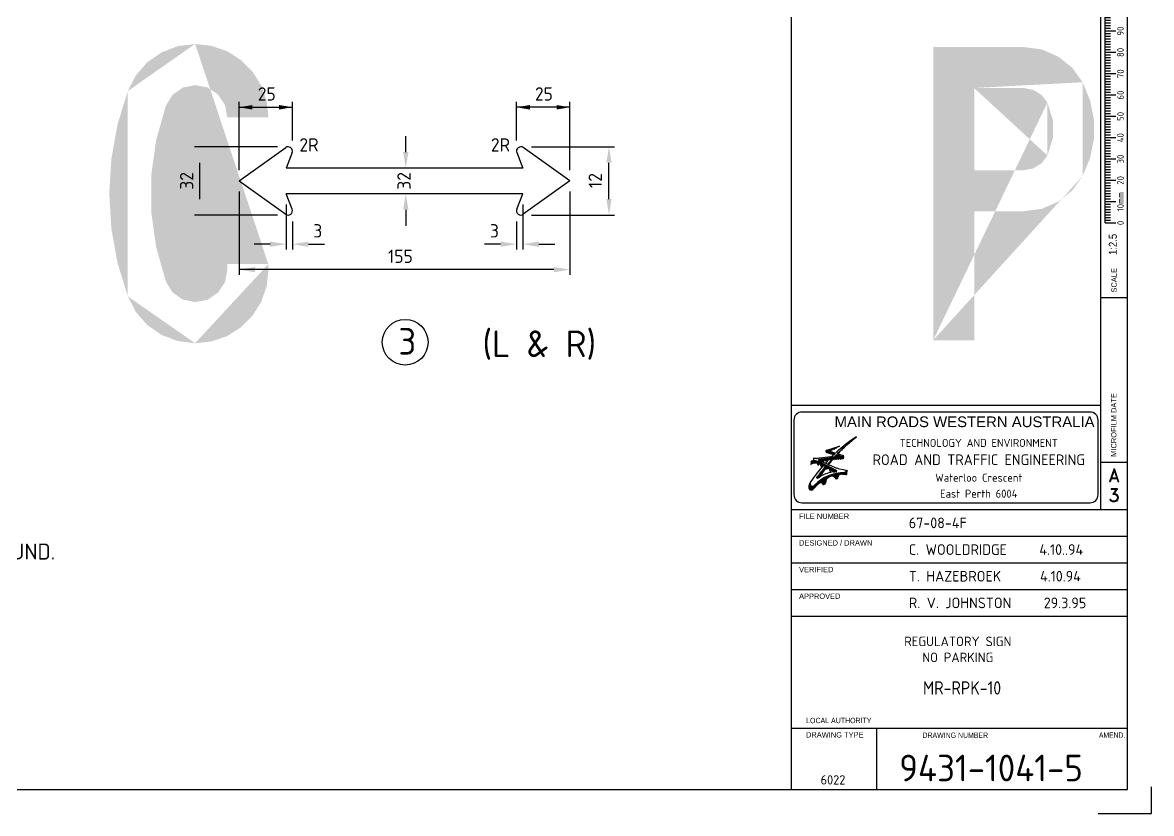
# Model space of a CAD drawing. Extents: x 0 to 1038, y -1303 to 297.
# Drawn here: x 208.4 to 420, y 0 to 148.3 of the extents above; entities that cross this region are included whole.
import ezdxf
from ezdxf.enums import TextEntityAlignment as Align

# ---------------------------------------------------------------- set-up
doc = ezdxf.new("R2010")
doc.units = 0
doc.linetypes.add('CENTERX2', pattern=[101.6, 63.5, -12.7, 12.7, -12.7])
doc.layers.get('0').update_dxf_attribs({"linetype": 'CONTINUOUS'})
for name, color, linetype in [('GREEN', 84, 'CONTINUOUS'), ('L18', 4, 'CONTINUOUS'), ('L25', 1, 'CONTINUOUS'), ('L35', 3, 'CONTINUOUS'), ('T25', 1, 'CONTINUOUS'), ('T35', 3, 'CONTINUOUS'), ('T50', 7, 'CONTINUOUS'), ('TBLK18', 4, 'CONTINUOUS'), ('TBLK25', 1, 'CONTINUOUS'), ('TBLK35', 3, 'CONTINUOUS'), ('TBLK50', 7, 'CONTINUOUS')]:
    doc.layers.add(name, color=color, linetype=linetype)
doc.styles.add('HELV', font='helv')
doc.styles.add('HELVL', font='helvl', dxfattribs={"width": 0.8})
doc.styles.add('ISO', font='iso3098b.shx')
doc.styles.add('ROMAND', font='romand')

# ---------------------------------------------------------------- blocks, each defined once
blk = doc.blocks.new('A3BBLK')
at = {"layer": 'TBLK25'}
for p, q in [((420, 0), (420, 5)), ((410, 0), (420, 0))]:
    blk.add_line(p, q, dxfattribs=at)
at = {"layer": 'TBLK50'}
for p, q in [((352.5, 4.5), (352.5, 292.5)), ((415.5, 4.5), (415.5, 292.5)), ((13, 4.5), (415.5, 4.5))]:
    blk.add_line(p, q, dxfattribs=at)
blk = doc.blocks.new('*X3')
at = {"color": 0}
for p, q in [((1642.18, 731.83), (1642.21, 731.83)), ((1642.41, 732.03), (1642.44, 732.03)), ((1642.64, 732.23), (1642.67, 732.23)), ((1642.87, 732.43), (1642.9, 732.43)), ((1643.1, 732.63), (1643.14, 732.63)), ((1643.34, 732.83), (1643.37, 732.83)), ((1643.57, 733.03), (1643.61, 733.03)), ((1643.81, 733.23), (1643.84, 733.23)), ((1644.05, 733.43), (1644.08, 733.43)), ((1644.29, 733.63), (1644.32, 733.63)), ((1644.53, 733.83), (1644.56, 733.83)), ((1644.77, 734.03), (1644.81, 734.03)), ((1645.02, 734.23), (1645.05, 734.23)), ((1645.27, 734.43), (1645.3, 734.43)), ((1645.52, 734.63), (1645.54, 734.63)), ((1645.77, 734.83), (1645.79, 734.83)), ((1646.02, 735.03), (1646.04, 735.03)), ((1646.28, 735.23), (1646.29, 735.23)), ((1646.54, 735.43), (1646.54, 735.43)), ((1630.29, 727.83), (1630.74, 727.83)), ((1630.33, 728.03), (1630.64, 728.03)), ((1630.38, 727.63), (1631.3, 727.63)), ((1630.69, 728.23), (1630.74, 728.23)), ((1630.85, 727.43), (1631.91, 727.43)), ((1631.45, 727.23), (1632.51, 727.23)), ((1631.71, 728.03), (1631.88, 728.03)), ((1631.93, 728.23), (1632.29, 728.23)), ((1632.04, 727.03), (1633.11, 727.03)), ((1632.44, 728.43), (1632.77, 728.43)), ((1632.64, 726.83), (1633.71, 726.83)), ((1632.96, 728.63), (1633.25, 728.63)), ((1633.24, 726.63), (1634.32, 726.63)), ((1633.47, 728.83), (1633.73, 728.83)), ((1633.83, 726.43), (1634.92, 726.43)), ((1633.98, 729.03), (1634.21, 729.03)), ((1634.43, 726.23), (1634.84, 726.23)), ((1634.49, 729.23), (1634.69, 729.23)), ((1635.01, 729.43), (1635.17, 729.43)), ((1635.52, 729.63), (1635.66, 729.63)), ((1635.66, 725.63), (1635.86, 725.63)), ((1635.85, 725.83), (1636.73, 725.83)), ((1636.03, 729.83), (1636.14, 729.83)), ((1636.05, 726.03), (1636.12, 726.03)), ((1636.27, 725.63), (1637.33, 725.63)), ((1636.55, 730.03), (1636.62, 730.03)), ((1636.65, 726.63), (1636.8, 726.63)), ((1636.85, 726.83), (1636.99, 726.83)), ((1637.05, 727.03), (1637.18, 727.03)), ((1637.06, 730.23), (1637.1, 730.23)), ((1637.25, 727.23), (1637.37, 727.23)), ((1637.46, 727.43), (1637.57, 727.43)), ((1637.57, 730.43), (1637.58, 730.43)), ((1637.66, 727.63), (1637.76, 727.63)), ((1637.87, 727.83), (1637.96, 727.83)), ((1638.07, 728.03), (1638.16, 728.03)), ((1638.28, 728.23), (1638.36, 728.23)), ((1638.49, 728.43), (1638.56, 728.43)), ((1638.7, 728.63), (1638.76, 728.63)), ((1638.91, 728.83), (1638.96, 728.83)), ((1639.12, 729.03), (1639.17, 729.03)), ((1639.34, 729.23), (1639.37, 729.23)), ((1639.55, 729.43), (1639.58, 729.43)), ((1639.77, 729.63), (1639.79, 729.63)), ((1639.98, 729.83), (1640, 729.83)), ((1640.2, 730.03), (1640.21, 730.03)), ((1640.42, 730.23), (1640.42, 730.23)), ((1640.64, 730.43), (1640.64, 730.43)), ((1640.85, 730.63), (1640.86, 730.63)), ((1641.07, 730.83), (1641.08, 730.83)), ((1641.29, 731.03), (1641.31, 731.03)), ((1641.51, 731.23), (1641.53, 731.23)), ((1641.73, 731.43), (1641.76, 731.43)), ((1641.96, 731.63), (1641.98, 731.63)), ((1622.34, 721.03), (1622.35, 721.03)), ((1622.49, 722.43), (1625.58, 722.43)), ((1622.51, 721.23), (1622.66, 721.23)), ((1622.6, 722.23), (1626.24, 722.23)), ((1622.61, 721.43), (1623.05, 721.43)), ((1622.66, 722.03), (1626.72, 722.03)), ((1622.66, 721.63), (1623.58, 721.63)), ((1622.68, 721.83), (1627.12, 721.83)), ((1625.9, 721.63), (1627.53, 721.63)), ((1625.9, 721.43), (1626.48, 721.43)), ((1625.9, 721.23), (1626.48, 721.23)), ((1625.9, 721.03), (1626.48, 721.03)), ((1625.95, 720.83), (1626.48, 720.83)), ((1626.31, 723.23), (1630.62, 723.23)), ((1626.37, 723.03), (1629.74, 723.03)), ((1626.45, 720.63), (1626.48, 720.63)), ((1626.7, 721.43), (1627.93, 721.43)), ((1626.83, 722.83), (1628.94, 722.83)), ((1627.11, 721.23), (1628.34, 721.23)), ((1627.28, 722.63), (1628.21, 722.63)), ((1627.52, 721.03), (1628.75, 721.03)), ((1627.53, 720.83), (1629.16, 720.83)), ((1627.53, 720.63), (1628.11, 720.63)), ((1627.53, 720.43), (1628.11, 720.43)), ((1627.53, 720.23), (1628.11, 720.23)), ((1627.64, 723.43), (1631.61, 723.43)), ((1627.68, 720.03), (1628.11, 720.03)), ((1627.74, 722.43), (1627.89, 722.43)), ((1628.09, 719.83), (1628.11, 719.83)), ((1628.34, 720.63), (1629.57, 720.63)), ((1628.75, 720.43), (1629.98, 720.43)), ((1628.99, 722.83), (1629.16, 722.83)), ((1628.99, 722.63), (1629.16, 722.63)), ((1629.16, 720.23), (1630.39, 720.23)), ((1629.23, 723.63), (1632.78, 723.63)), ((1629.57, 720.03), (1630.8, 720.03)), ((1629.98, 719.83), (1631.21, 719.83)), ((1630.1, 723.03), (1630.26, 723.03)), ((1630.1, 722.83), (1630.26, 722.83)), ((1630.2, 719.63), (1630.25, 719.63)), ((1630.34, 719.63), (1631.62, 719.63)), ((1630.83, 723.83), (1634.26, 723.83)), ((1631.21, 723.23), (1631.38, 723.23)), ((1631.21, 723.03), (1631.3, 723.03)), ((1631.39, 720.83), (1631.77, 720.83)), ((1631.4, 721.03), (1631.93, 721.03)), ((1631.58, 721.23), (1632.09, 721.23)), ((1631.76, 721.43), (1632.25, 721.43)), ((1631.93, 721.63), (1632.41, 721.63)), ((1632.11, 721.83), (1632.57, 721.83)), ((1632.29, 722.03), (1632.74, 722.03)), ((1632.42, 724.03), (1636.52, 724.03)), ((1632.47, 722.23), (1632.9, 722.23)), ((1632.65, 722.43), (1633.07, 722.43)), ((1632.83, 722.63), (1633.23, 722.63)), ((1633.01, 722.83), (1633.4, 722.83)), ((1633.2, 723.03), (1633.57, 723.03)), ((1633.38, 723.23), (1633.74, 723.23)), ((1633.57, 723.43), (1633.91, 723.43)), ((1633.75, 723.63), (1634.08, 723.63)), ((1634.02, 724.23), (1639.65, 724.23)), ((1634.58, 723.83), (1634.75, 723.83)), ((1634.58, 723.63), (1634.75, 723.63)), ((1635.08, 725.03), (1635.16, 725.03)), ((1635.27, 725.23), (1635.5, 725.23)), ((1635.46, 725.43), (1635.68, 725.43)), ((1635.61, 724.43), (1639.84, 724.43)), ((1635.71, 723.83), (1635.88, 723.83)), ((1636.85, 724.03), (1637.01, 724.03)), ((1636.85, 723.83), (1637.01, 723.83)), ((1636.88, 725.43), (1637.79, 725.43)), ((1637.2, 724.63), (1639.93, 724.63)), ((1637.98, 724.03), (1638.15, 724.03)), ((1637.98, 723.83), (1638.15, 723.83)), ((1638.8, 724.83), (1639.96, 724.83)), ((1639.61, 725.43), (1639.67, 725.43)), ((1639.61, 725.03), (1639.94, 725.03)), ((1639.68, 725.23), (1639.85, 725.23)), ((1625.46, 713.63), (1625.9, 713.63)), ((1625.6, 713.83), (1626.29, 713.83)), ((1625.75, 714.03), (1626.68, 714.03)), ((1625.9, 714.23), (1627.09, 714.23)), ((1626.05, 714.43), (1627.51, 714.43)), ((1626.2, 714.63), (1627.53, 714.63)), ((1626.35, 714.83), (1627.47, 714.83)), ((1626.5, 715.03), (1627.57, 715.03)), ((1626.65, 715.23), (1627.7, 715.23)), ((1626.81, 715.43), (1627.83, 715.43)), ((1626.96, 715.63), (1627.97, 715.63)), ((1627.12, 715.83), (1628.1, 715.83)), ((1627.27, 716.03), (1628.24, 716.03)), ((1627.43, 716.23), (1628.38, 716.23)), ((1627.59, 716.43), (1628.52, 716.43)), ((1627.74, 716.63), (1628.65, 716.63)), ((1627.9, 716.83), (1628.79, 716.83)), ((1628.06, 717.03), (1628.93, 717.03)), ((1628.22, 717.23), (1629.08, 717.23)), ((1628.38, 717.43), (1629.22, 717.43)), ((1628.54, 717.63), (1629.36, 717.63)), ((1628.71, 717.83), (1629.5, 717.83)), ((1628.87, 718.03), (1629.65, 718.03)), ((1629.03, 718.23), (1629.79, 718.23)), ((1629.2, 718.43), (1629.94, 718.43)), ((1629.36, 718.63), (1630.09, 718.63)), ((1629.44, 713.63), (1631.21, 713.63)), ((1629.53, 718.83), (1630.24, 718.83)), ((1629.69, 719.03), (1630.25, 719.03)), ((1629.81, 713.83), (1631.43, 713.83)), ((1629.86, 719.23), (1630.25, 719.23)), ((1630.03, 719.43), (1630.25, 719.43)), ((1630.19, 714.03), (1631.69, 714.03)), ((1630.34, 719.43), (1632.03, 719.43)), ((1630.34, 719.23), (1630.92, 719.23)), ((1630.34, 719.03), (1630.92, 719.03)), ((1630.34, 718.83), (1630.92, 718.83)), ((1630.54, 718.63), (1630.92, 718.63)), ((1630.6, 714.23), (1632.01, 714.23)), ((1631.04, 714.43), (1632.43, 714.43)), ((1631.21, 719.23), (1632.44, 719.23)), ((1631.5, 714.63), (1632.96, 714.63)), ((1631.6, 719.03), (1632.85, 719.03)), ((1631.95, 718.83), (1633.26, 718.83)), ((1632, 714.83), (1636.95, 714.83)), ((1632.19, 718.63), (1633.67, 718.63)), ((1632.19, 718.43), (1634.08, 718.43)), ((1632.19, 718.23), (1632.77, 718.23)), ((1632.19, 718.03), (1632.77, 718.03)), ((1632.19, 717.83), (1632.77, 717.83)), ((1632.28, 717.63), (1632.77, 717.63)), ((1632.53, 715.03), (1637.05, 715.03)), ((1632.55, 717.43), (1632.77, 717.43)), ((1632.87, 718.23), (1634.48, 718.23)), ((1633.12, 715.23), (1637.19, 715.23)), ((1633.14, 718.03), (1634.89, 718.03)), ((1633.39, 717.83), (1635.3, 717.83)), ((1633.62, 717.63), (1635.71, 717.63)), ((1633.77, 715.43), (1637.39, 715.43)), ((1633.85, 717.43), (1636.12, 717.43)), ((1634.06, 717.23), (1636.13, 717.23)), ((1634.18, 714.63), (1636.88, 714.63)), ((1634.26, 717.03), (1635.21, 717.03)), ((1634.51, 715.63), (1637.68, 715.63)), ((1634.63, 714.43), (1636.83, 714.43)), ((1634.91, 714.23), (1636.81, 714.23)), ((1635.12, 714.03), (1636.81, 714.03)), ((1635.28, 713.83), (1636.81, 713.83)), ((1635.38, 715.83), (1638.39, 715.83)), ((1635.4, 713.63), (1636.77, 713.63)), ((1636.5, 716.03), (1641.35, 716.03)), ((1638.42, 716.23), (1641.35, 716.23)), ((1639.15, 715.83), (1641.37, 715.83)), ((1640.58, 716.43), (1641.37, 716.43)), ((1640.74, 715.63), (1641.41, 715.63)), ((1640.82, 716.63), (1641.41, 716.63)), ((1641.06, 716.83), (1641.47, 716.83)), ((1641.3, 717.03), (1641.56, 717.03)), ((1641.54, 717.23), (1641.67, 717.23)), ((1641.78, 717.43), (1641.82, 717.43)), ((1621.11, 708.63), (1624.43, 708.63)), ((1621.12, 708.83), (1624.6, 708.83)), ((1621.12, 708.43), (1624.26, 708.43)), ((1621.14, 709.03), (1624.77, 709.03)), ((1621.15, 708.23), (1624.1, 708.23)), ((1621.17, 709.23), (1622.53, 709.23)), ((1621.21, 709.43), (1622.27, 709.43)), ((1621.21, 708.03), (1623.94, 708.03)), ((1621.25, 709.63), (1622.13, 709.63)), ((1621.31, 709.83), (1622.05, 709.83)), ((1621.32, 707.83), (1623.77, 707.83)), ((1621.37, 710.03), (1622, 710.03)), ((1621.45, 710.23), (1621.97, 710.23)), ((1621.49, 707.63), (1623.54, 707.63)), ((1621.54, 710.43), (1621.96, 710.43)), ((1621.64, 710.63), (1621.96, 710.63)), ((1621.75, 710.83), (1621.99, 710.83)), ((1621.88, 711.03), (1622.04, 711.03)), ((1622.03, 711.23), (1622.1, 711.23)), ((1622.18, 711.43), (1622.2, 711.43)), ((1622.32, 711.63), (1622.32, 711.63)), ((1623.81, 709.23), (1624.95, 709.23)), ((1624.09, 709.43), (1625.13, 709.43)), ((1624.29, 709.63), (1625.32, 709.63)), ((1624.48, 709.83), (1625.52, 709.83)), ((1624.67, 710.03), (1625.72, 710.03)), ((1624.87, 710.23), (1625.92, 710.23)), ((1625.08, 710.43), (1626.13, 710.43)), ((1625.29, 710.63), (1626.35, 710.63)), ((1625.51, 710.83), (1626.58, 710.83)), ((1625.74, 711.03), (1626.82, 711.03)), ((1625.97, 711.23), (1627.33, 711.23)), ((1626.21, 711.43), (1630.12, 711.43)), ((1626.45, 711.63), (1630.15, 711.63)), ((1626.71, 711.83), (1630.2, 711.83)), ((1626.97, 712.03), (1630.25, 712.03)), ((1627.24, 712.23), (1630.32, 712.23)), ((1627.52, 712.43), (1630.39, 712.43)), ((1627.7, 711.23), (1630.1, 711.23)), ((1627.81, 712.63), (1630.49, 712.63)), ((1628.11, 712.83), (1630.59, 712.83)), ((1628.22, 711.03), (1630.1, 711.03)), ((1628.42, 713.03), (1630.72, 713.03)), ((1628.45, 710.83), (1630.1, 710.83)), ((1628.59, 710.63), (1629.96, 710.63)), ((1628.69, 710.43), (1629.5, 710.43)), ((1628.74, 713.23), (1630.86, 713.23)), ((1628.74, 710.23), (1629.05, 710.23)), ((1629.08, 713.43), (1631.02, 713.43)), ((1635.49, 713.43), (1636.32, 713.43)), ((1635.56, 713.23), (1635.87, 713.23)), ((1621.75, 707.43), (1623.2, 707.43))]:
    blk.add_line(p, q, dxfattribs=at)
blk = doc.blocks.new('A3_IN_VTBLK')
at = {"layer": 'TBLK18'}
for p, q in [((359.14, 68.1), (359.04, 68.07)), ((359.04, 67.84), (360.51, 67.35)), ((359.14, 68.1), (361.54, 68.87)), ((360.62, 67.44), (359.14, 67.93)), ((359.23, 68.12), (359.23, 68.12)), ((356.46, 66.13), (356.22, 66.06)), ((357.22, 66.55), (356.6, 66.58)), ((357.76, 66.6), (357.35, 66.55)), ((357.58, 66.27), (358.15, 66.02)), ((362.14, 66.92), (357.6, 66.35)), ((359.92, 66.87), (357.76, 66.6)), ((358.15, 66.02), (358.8, 65.73)), ((358.51, 66.2), (358.51, 66.08)), ((358.51, 66.08), (358.57, 66.09)), ((358.57, 66.09), (358.57, 66.21)), ((358.89, 66.29), (358.89, 66.17)), ((358.95, 66.19), (358.95, 66.31)), ((359.28, 66.38), (359.28, 66.26)), ((359.34, 66.27), (359.34, 66.39)), ((359.45, 66.41), (359.58, 66.43)), ((359.92, 66.87), (360.03, 66.89)), ((360.03, 66.89), (360.63, 66.96)), ((360.22, 66.53), (360.35, 66.55)), ((360.46, 66.56), (360.46, 66.44)), ((360.52, 66.45), (360.52, 66.56)), ((360.73, 66.97), (361.41, 67.06)), ((360.86, 66.6), (360.86, 66.48)), ((360.92, 66.48), (360.92, 66.6)), ((361.18, 67.46), (362.16, 67.15)), ((361.26, 66.62), (361.26, 66.5)), ((361.31, 66.51), (361.31, 66.62)), ((361.65, 66.63), (361.65, 66.52)), ((361.71, 66.52), (361.71, 66.64)), ((356.17, 62.28), (356.1, 62.17))]:
    blk.add_line(p, q, dxfattribs=at)
at = {"layer": 'TBLK18', "color": 1}
for p, q in [((357.42, 65.8), (357.42, 65.5)), ((357.63, 65.42), (357.63, 65.74)), ((357.63, 65.42), (357.85, 65.64)), ((357.78, 65.67), (357.99, 65.56)), ((360.99, 64.31), (357.81, 65.87)), ((358.8, 65.73), (358.88, 65.7)), ((358.88, 65.7), (359.31, 65.51)), ((357.99, 65.56), (357.99, 65.24)), ((357.99, 65.24), (358.2, 65.14)), ((358.2, 65.46), (358.98, 65.08)), ((358.2, 65.14), (358.2, 65.46)), ((358.2, 65.14), (358.41, 65.36)), ((358.52, 65.3), (358.44, 65.34)), ((358.98, 65.08), (358.98, 64.76)), ((358.98, 64.76), (359.18, 64.66)), ((359.18, 64.98), (359.35, 64.9)), ((359.18, 64.66), (359.18, 64.98)), ((359.18, 64.66), (359.4, 64.88)), ((359.31, 65.51), (359.44, 65.45)), ((359.44, 65.45), (360.14, 65.15)), ((359.63, 64.74), (359.63, 64.4)), ((359.83, 64.24), (359.83, 64.61)), ((359.83, 64.24), (360.04, 64.45)), ((360.14, 65.15), (361.01, 64.78)), ((361.54, 64.62), (362.21, 64.48)), ((362.21, 64.48), (363.03, 64.34)), ((363.03, 64.34), (362.49, 63.89)), ((362.49, 63.89), (362.87, 63.61)), ((358.43, 61.74), (358.9, 61.95)), ((359.71, 63.26), (359.82, 63.3)), ((360.82, 62.79), (361.24, 62.98)), ((360.82, 62.79), (360.82, 62.8)), ((361.24, 62.98), (361.24, 63.16))]:
    blk.add_line(p, q, dxfattribs=at)
at = {"layer": 'TBLK18'}
for points in [[(364.7, 70.64, 0.029777), (361.14, 67.48), (361.18, 67.46, -0.039795)], [(360.73, 66.97), (360.63, 66.96, -0.003144), (360.98, 67.32), (361.56, 67.13, -1.035463), (361.55, 67.07), (361.41, 67.06), (360.95, 67.21, 0.002708)]]:
    blk.add_lwpolyline(points, format="xyb", close=True, dxfattribs=at)
blk.add_lwpolyline([(359.53, 67.99), (359.47, 68.01, -0.656152), (359.46, 68.06), (361.54, 68.87), (359.53, 68.03, 0.705507), (359.53, 67.99, 0.705507)], format="xyb", dxfattribs=at)
blk.add_lwpolyline([(359.53, 67.99), (360.78, 67.59)], dxfattribs=at)
at = {"layer": 'TBLK18', "color": 1}
blk.add_lwpolyline([(358.1, 63.31, 0.016763), (357.33, 62.93, -0.801535), (357.28, 62.99, -0.016783), (358.95, 65.1), (358.95, 64.8, 0.014021), (357.99, 63.43, 0.753514)], format="xyb", close=True, dxfattribs=at)
at = {"layer": 'TBLK18'}
for centre, radius, start, end in [((381.57, 44.92), 30.76, 123.2655, 132.5321), ((359.08, 67.95), 0.116, 107.7741, 251.6339), ((359.17, 68.02), 0.0873, 107.7741, 251.6339), ((355.92, 65.84), 0.376, 304.533, 36.3406), ((356.93, 61.07), 5.04, 91.3059, 97.9881), ((356.35, 66.54), 0.427, 285.3147, 293.8768), ((356.35, 66.54), 0.427, 293.8768, 310.1577), ((356.53, 66.22), 0.361, 78.6893, 79.0743), ((356.54, 66.42), 0.168, 6.2219, 70.3805), ((356.43, 66.45), 0.303, 310.1577, 329.0642), ((356.51, 66.4), 0.21, 329.0642, 353.4443), ((356.6, 66.39), 0.115, 353.4443, 23.8768), ((356.85, 64.09), 2.02, 61.535, 92.6416), ((357.26, 67.27), 0.727, 267.1716, 277.3645), ((357.6, 66.31), 0.0436, 97.1496, 246.3427), ((358.16, 66.06), 0.0436, 106.1619, 246.3427), ((361.92, 53.09), 13.54, 104.606, 106.1619), ((361.92, 53.09), 13.54, 102.922, 104.3518), ((381.57, 44.92), 30.76, 135.6297, 137.5175), ((361.92, 53.09), 13.43, 102.7813, 103.036), ((361.92, 53.09), 13.54, 101.2382, 102.6696), ((361.92, 53.09), 13.43, 101.0838, 101.3369), ((389.49, 39.18), 40.05, 136.9449, 138.906), ((361.92, 53.09), 13.54, 100.5243, 100.9874), ((382.89, 46.98), 29.85, 139.0463, 141.7717), ((361.92, 53.09), 13.54, 97.2048, 99.9556), ((381.57, 44.92), 30.76, 133.1932, 134.4375), ((361.92, 53.09), 13.54, 96.1874, 96.6686), ((361.92, 53.09), 13.43, 95.9915, 96.2413), ((381.57, 44.92), 30.76, 132.936, 133.1932), ((361.92, 53.09), 13.54, 94.504, 95.9399), ((361.92, 53.09), 13.43, 94.2941, 94.5432), ((361.92, 53.09), 13.54, 92.8208, 94.2572), ((361.92, 53.09), 13.43, 92.5967, 92.8452), ((361.92, 53.09), 13.54, 91.1376, 92.5743), ((361.92, 53.09), 13.43, 90.8991, 91.1475), ((361.92, 53.09), 13.54, 89.3315, 90.8914), ((362.08, 66.9), 0.262, 269.3315, 72.3102), ((362.13, 67.04), 0.116, 277.1221, 73.4601)]:
    blk.add_arc(centre, radius, start, end, dxfattribs=at)
at = {"layer": 'TBLK18', "color": 1}
for centre, radius, start, end in [((357.07, 64.3), 1.54, 76.5648, 127.1666), ((357.07, 64.3), 1.54, 62.4129, 68.6309), ((381.57, 44.92), 30.76, 138.5176, 145.6575), ((362.23, 56.52), 7.38, 88.041, 137.1729), ((357.07, 64.3), 1.25, 63.3138, 73.3617), ((363.37, 51.77), 12.69, 103.4743, 114.5468), ((357.56, 61.42), 3.92, 58.1205, 62.8179), ((357.56, 61.42), 3.63, 51.193, 55.2135), ((357.56, 61.42), 3.92, 43.2503, 54.5397), ((363.37, 51.77), 12.69, 100.8223, 103.474), ((360.98, 64.27), 0.0436, 280.8223, 63.9633), ((362.13, 67.47), 2.91, 247.2562, 258.1765), ((361.83, 63.16), 0.582, 92.3612, 180), ((361.93, 60.43), 3.32, 73.4161, 92.1882), ((363.54, 63.85), 0.708, 136.3055, 200.0702), ((357.31, 61.19), 1.56, 140.9414, 180.2006), ((356.77, 61.86), 0.727, 145.6575, 202.0824), ((356.37, 61.7), 0.291, 202.0824, 237.3085), ((356.47, 61.86), 0.48, 237.3085, 317.1729), ((362.36, 56.65), 7.12, 130.8439, 142.3441), ((357.93, 61.48), 0.559, 27.2487, 133.7365), ((357.99, 61.7), 0.436, 4.8804, 130.8439), ((360.2, 62.04), 1.31, 111.828, 184.1285), ((359.98, 62.31), 0.966, 29.6609, 113.1292), ((360.11, 62.63), 0.727, 12.9802, 113.4725), ((356.19, 61.19), 0.436, 180.2006, 263.2509), ((356.21, 61.4), 0.655, 263.2509, 321.6521)]:
    blk.add_arc(centre, radius, start, end, dxfattribs=at)
at = {"layer": 'TBLK35'}
for p, q in [((410.5, 57), (410.5, 292.5)), ((410.5, 96.75), (415.5, 96.75)), ((410.5, 65.87), (415.5, 65.87)), ((352.5, 57), (415.5, 57)), ((352.5, 52), (415.5, 52)), ((352.5, 47), (415.5, 47)), ((352.5, 42), (415.5, 42)), ((352.5, 37), (415.5, 37)), ((352.5, 16), (415.5, 16)), ((368.5, 4.5), (368.5, 16))]:
    blk.add_line(p, q, dxfattribs=at)
at = {"layer": 'TBLK50', "color": 3}
blk.add_line((352.5, 76.57), (410.5, 76.57), dxfattribs=at)
at = {"layer": 'TBLK50'}
blk.add_lwpolyline([(408.5, 75.28), (354.49, 75.28, 0.414214), (352.99, 73.78), (352.99, 59.78, 0.414214), (354.49, 58.28), (408.5, 58.28, 0.414214), (410, 59.78), (410, 73.78, 0.414214)], format="xyb", close=True, dxfattribs=at)
blk.add_blockref('A3BBLK', (0, 0))
at = {"layer": 'TBLK18', "xscale": 0.35, "yscale": 0.35, "zscale": 0.35}
blk.add_blockref('*X3', (-211.64, -186.89), dxfattribs=at)
at = {"color": 4, "style": 'ISO'}
for tag, p in [('MR_DIRECTORATE', (387.63, 68.74)), ('STREET_NAME', (387.63, 62.22)), ('SUBURB_&_POSTCODE', (387.63, 59.22))]:
    blk.add_attdef(tag, text='', height=1.5, dxfattribs=at).set_placement(p, align=Align.CENTER)
at = {"color": 1, "style": 'ISO'}
blk.add_attdef('MR_BRANCH', text='', height=2, dxfattribs=at).set_placement((387.63, 65.34), align=Align.CENTER)
for tag, p in [('FILE_NUMBER', (374.52, 53.49)), ('DESIGNED_/_DRAWN', (374.52, 48.49)), ('VERIFIED', (374.52, 43.49)), ('APPROVED', (374.52, 38.49))]:
    blk.add_attdef(tag, p, '', height=2, dxfattribs=at)
at = {"layer": 'T25', "style": 'ISO'}
blk.add_attdef('LOCAL_AUTHORITY', (370.48, 16.73), '', height=1.25, dxfattribs=at)
at = {"layer": 'TBLK18', "style": 'HELVL', "width": 0.8}
for s, p in [('SCALE', (413.5, 97.7)), ('MICROFILM DATE', (413.44, 66.89))]:
    blk.add_text(s, height=1, rotation=90, dxfattribs=at).set_placement(p)
at = {"layer": 'TBLK18', "style": 'HELVL'}
for s, p in [('FILE NUMBER', (353.94, 55.24)), ('DESIGNED / DRAWN', (353.94, 50.24)), ('VERIFIED', (353.94, 45.24)), ('APPROVED', (353.94, 40.24)), ('DRAWING TYPE', (355.24, 14.24))]:
    blk.add_text(s, height=1, dxfattribs=at).set_placement(p)
for s, width, p, p2 in [('LOCAL AUTHORITY', 0.847016, (355.27, 16.93), (367.52, 16.93)), ('DRAWING NUMBER', 0.880886, (377.08, 14.17), (389.38, 14.17)), ('AMEND.', 0.926535, (410.16, 14.18), (415.09, 14.18))]:
    blk.add_text(s, height=1, dxfattribs=dict(at, width=width)).set_placement(p, p2, align=Align.FIT)
at = {"layer": 'TBLK25', "color": 1, "style": 'HELV'}
blk.add_text('MAIN ROADS WESTERN AUSTRALIA', height=2, dxfattribs=at).set_placement((409.34, 72.45), align=Align.RIGHT)
at = {"layer": 'TBLK25', "style": 'ISO'}
for tag, p in [('ROAD_SECTION', (384.5, 29.16)), ('SLK', (384.5, 26.11)), ('CHAINAGE', (384.5, 19.21)), ('DRG_TYPE_03', (360.51, 11.5)), ('DRG_TYPE_02', (360.51, 8.36)), ('DRG_TYPE_01', (360.3, 5.42))]:
    blk.add_attdef(tag, text='', height=1.75, dxfattribs=at).set_placement(p, align=Align.CENTER)
at = {"layer": 'TBLK35', "style": 'ROMAND'}
for s, p in [('A', (413, 62.21)), ('3', (413, 58.46))]:
    blk.add_text(s, height=2.5, dxfattribs=at).set_placement(p, align=Align.CENTER)
at = {"layer": 'TBLK35', "style": 'ISO', "width": 0.9}
for tag, p in [('ROAD_PROJECT&NUMBER', (384.5, 32.23)), ('DRAWING_DESCRIPTION', (384.5, 22.29))]:
    blk.add_attdef(tag, text='', height=2.5, dxfattribs=at).set_placement(p, align=Align.CENTER)
at = {"layer": 'TBLK50', "style": 'ISO'}
blk.add_attdef('DRG_NUMBER', (372.72, 6.02), '', height=5, dxfattribs=at)
blk = doc.blocks.new('A25')
at = {"color": 1, "linetype": 'ByBlock'}
blk.add_solid([(2.5, 0.42), (2.5, -0.42), (0, 0)], dxfattribs=at)
blk = doc.blocks.new('SCA2_5_3')
at = {"layer": 'L18'}
for p, q in [((-4.15, 86), (-2.15, 86)), ((-4.15, 14), (-4.15, 86)), ((-4.15, 85.5), (-3.15, 85.5)), ((-4.15, 85), (-3.15, 85)), ((-4.15, 84.5), (-3.15, 84.5)), ((-4.15, 84), (-3.15, 84)), ((-4.15, 83.5), (-3.15, 83.5)), ((-4.15, 83), (-3.15, 83)), ((-4.15, 82.5), (-3.15, 82.5)), ((-4.15, 82), (-2.15, 82)), ((-4.15, 81.5), (-3.15, 81.5)), ((-4.15, 81), (-3.15, 81)), ((-4.15, 80.5), (-3.15, 80.5)), ((-4.15, 80), (-3.15, 80)), ((-4.15, 79.5), (-3.15, 79.5)), ((-4.15, 79), (-3.15, 79)), ((-4.15, 78.5), (-3.15, 78.5)), ((-4.15, 78), (-2.15, 78)), ((-4.15, 77.5), (-3.15, 77.5)), ((-4.15, 77), (-3.15, 77)), ((-4.15, 76.5), (-3.15, 76.5)), ((-4.15, 76), (-3.15, 76)), ((-4.15, 75.5), (-3.15, 75.5)), ((-4.15, 75), (-3.15, 75)), ((-4.15, 74.5), (-3.15, 74.5)), ((-4.15, 74), (-2.15, 74)), ((-4.15, 73.5), (-3.15, 73.5)), ((-4.15, 73), (-3.15, 73)), ((-4.15, 72.5), (-3.15, 72.5)), ((-4.15, 72), (-3.15, 72)), ((-4.15, 71.5), (-3.15, 71.5)), ((-4.15, 71), (-3.15, 71)), ((-4.15, 70.5), (-3.15, 70.5)), ((-4.15, 70), (-2.15, 70)), ((-4.15, 69.5), (-3.15, 69.5)), ((-4.15, 69), (-3.15, 69)), ((-4.15, 68.5), (-3.15, 68.5)), ((-4.15, 68), (-3.15, 68)), ((-4.15, 67.5), (-3.15, 67.5)), ((-4.15, 67), (-3.15, 67)), ((-4.15, 66.5), (-3.15, 66.5)), ((-4.15, 66), (-2.15, 66)), ((-4.15, 65.5), (-3.15, 65.5)), ((-4.15, 65), (-3.15, 65)), ((-4.15, 64.5), (-3.15, 64.5)), ((-4.15, 64), (-3.15, 64)), ((-4.15, 63.5), (-3.15, 63.5)), ((-4.15, 63), (-3.15, 63)), ((-4.15, 62.5), (-3.15, 62.5)), ((-4.15, 62), (-2.15, 62)), ((-4.15, 61.5), (-3.15, 61.5)), ((-4.15, 61), (-3.15, 61)), ((-4.15, 60.5), (-3.15, 60.5)), ((-4.15, 60), (-3.15, 60)), ((-4.15, 59.5), (-3.15, 59.5)), ((-4.15, 59), (-3.15, 59)), ((-4.15, 58.5), (-3.15, 58.5)), ((-4.15, 58), (-2.15, 58)), ((-4.15, 57.5), (-3.15, 57.5)), ((-4.15, 57), (-3.15, 57)), ((-4.15, 56.5), (-3.15, 56.5)), ((-4.15, 56), (-3.15, 56)), ((-4.15, 55.5), (-3.15, 55.5)), ((-4.15, 55), (-3.15, 55)), ((-4.15, 54.5), (-3.15, 54.5)), ((-4.15, 54), (-2.15, 54)), ((-4.15, 53.5), (-3.15, 53.5)), ((-4.15, 53), (-3.15, 53)), ((-4.15, 52.5), (-3.15, 52.5)), ((-4.15, 52), (-3.15, 52)), ((-4.15, 51.5), (-3.15, 51.5)), ((-4.15, 51), (-3.15, 51)), ((-4.15, 50.5), (-3.15, 50.5)), ((-4.15, 50), (-2.15, 50)), ((-4.15, 49.5), (-3.15, 49.5)), ((-4.15, 49), (-3.15, 49)), ((-4.15, 48.5), (-3.15, 48.5)), ((-4.15, 48), (-3.15, 48)), ((-4.15, 47.5), (-3.15, 47.5)), ((-4.15, 47), (-3.15, 47)), ((-4.15, 46.5), (-3.15, 46.5)), ((-4.15, 46), (-2.15, 46)), ((-4.15, 45.5), (-3.15, 45.5)), ((-4.15, 45), (-3.15, 45)), ((-4.15, 44.5), (-3.15, 44.5)), ((-4.15, 44), (-3.15, 44)), ((-4.15, 43.5), (-3.15, 43.5)), ((-4.15, 43), (-3.15, 43)), ((-4.15, 42.5), (-3.15, 42.5)), ((-4.15, 42), (-2.15, 42)), ((-4.15, 41.5), (-3.15, 41.5)), ((-4.15, 41), (-3.15, 41)), ((-4.15, 40.5), (-3.15, 40.5)), ((-4.15, 40), (-3.15, 40)), ((-4.15, 39.5), (-3.15, 39.5)), ((-4.15, 39), (-3.15, 39)), ((-4.15, 38.5), (-3.15, 38.5)), ((-4.15, 38), (-2.15, 38)), ((-4.15, 37.5), (-3.15, 37.5)), ((-4.15, 37), (-3.15, 37)), ((-4.15, 36.5), (-3.15, 36.5)), ((-4.15, 36), (-3.15, 36)), ((-4.15, 35.5), (-3.15, 35.5)), ((-4.15, 35), (-3.15, 35)), ((-4.15, 34.5), (-3.15, 34.5)), ((-4.15, 34), (-2.15, 34)), ((-4.15, 33.5), (-3.15, 33.5)), ((-4.15, 33), (-3.15, 33)), ((-4.15, 32.5), (-3.15, 32.5)), ((-4.15, 32), (-3.15, 32)), ((-4.15, 31.5), (-3.15, 31.5)), ((-4.15, 31), (-3.15, 31)), ((-4.15, 30.5), (-3.15, 30.5)), ((-4.15, 30), (-2.15, 30)), ((-4.15, 29.5), (-3.15, 29.5)), ((-4.15, 29), (-3.15, 29)), ((-4.15, 28.5), (-3.15, 28.5)), ((-4.15, 28), (-3.15, 28)), ((-4.15, 27.5), (-3.15, 27.5)), ((-4.15, 27), (-3.15, 27)), ((-4.15, 26.5), (-3.15, 26.5)), ((-4.15, 26), (-2.15, 26)), ((-4.15, 25.5), (-3.15, 25.5)), ((-4.15, 25), (-3.15, 25)), ((-4.15, 24.5), (-3.15, 24.5)), ((-4.15, 24), (-3.15, 24)), ((-4.15, 23.5), (-3.15, 23.5)), ((-4.15, 23), (-3.15, 23)), ((-4.15, 22.5), (-3.15, 22.5)), ((-4.15, 22), (-2.15, 22)), ((-4.15, 21.5), (-3.15, 21.5)), ((-4.15, 21), (-3.15, 21)), ((-4.15, 20.5), (-3.15, 20.5)), ((-4.15, 20), (-3.15, 20)), ((-4.15, 19.5), (-3.15, 19.5)), ((-4.15, 19), (-3.15, 19)), ((-4.15, 18.5), (-3.15, 18.5)), ((-4.15, 18), (-2.15, 18)), ((-4.15, 17.5), (-3.15, 17.5)), ((-4.15, 17), (-3.15, 17)), ((-4.15, 16.5), (-3.15, 16.5)), ((-4.15, 16), (-3.15, 16)), ((-4.15, 15.5), (-3.15, 15.5)), ((-4.15, 15), (-3.15, 15)), ((-4.15, 14.5), (-3.15, 14.5)), ((-4.15, 14), (-2.15, 14))]:
    blk.add_line(p, q, dxfattribs=at)
at = {"layer": 'L18', "style": 'ISO'}
for s, p in [('180', (-0.68, 85.98)), ('170', (-0.68, 81.98)), ('160', (-0.68, 77.98)), ('150', (-0.68, 73.98)), ('140', (-0.68, 69.98)), ('130', (-0.68, 65.98)), ('120', (-0.68, 61.98)), ('110', (-0.68, 57.98)), ('100', (-0.68, 53.98)), ('90', (-0.68, 49.98)), ('80', (-0.68, 45.98)), ('70', (-0.68, 41.98)), ('60', (-0.68, 37.98)), ('50', (-0.68, 33.98)), ('40', (-0.68, 29.98)), ('30', (-0.68, 25.98)), ('20', (-0.68, 21.98)), ('10mm', (-0.68, 17.98)), ('0', (-0.68, 14))]:
    blk.add_text(s, height=1.25, rotation=90, dxfattribs=at).set_placement(p, align=Align.CENTER)
at = {"layer": 'L18', "style": 'HELV', "width": 0.85}
blk.add_text('1:2.5', height=1.5, rotation=90, dxfattribs=at).set_placement((-1.99, 11.95), align=Align.RIGHT)

msp = doc.modelspace()

# ---------------------------------------------------------------- hatches: boundary and pattern name
at = {"layer": 'GREEN'}
h = msp.add_hatch(color=256, dxfattribs=at)
h.paths.add_polyline_path([(254.47, 101.95), (254.44, 101.95)], flags=16)
edge = h.paths.add_edge_path()
edge.add_line((246.76, 103.05), (254.47, 103.05))
edge.add_line((254.47, 103.05), (254.47, 101.95))
edge.add_line((254.13, 98.88), (254.47, 101.95))
edge.add_line((254.13, 98.88), (253.13, 95.97))
edge.add_line((253.13, 95.97), (251.48, 93.36))
edge.add_line((251.48, 93.36), (249.31, 91.17))
edge.add_line((249.31, 91.17), (246.71, 89.52))
edge.add_line((246.71, 89.52), (243.8, 88.52))
edge.add_line((243.8, 88.52), (240.73, 88.18))
edge.add_line((240.73, 88.18), (237.48, 88.59))
edge.add_line((237.48, 88.59), (234.41, 89.75))
edge.add_line((234.41, 89.75), (231.73, 91.61))
edge.add_line((231.73, 91.61), (229.59, 94.08))
edge.add_line((229.59, 94.08), (228.1, 97))
edge.add_line((228.1, 97), (226.17, 103.26))
edge.add_line((226.17, 103.26), (225.01, 109.71))
edge.add_line((225.01, 109.71), (224.62, 116.25))
edge.add_line((224.62, 116.25), (225.01, 122.77))
edge.add_line((225.01, 122.77), (226.17, 129.22))
edge.add_line((226.17, 129.22), (228.1, 135.48))
edge.add_line((228.1, 135.48), (229.59, 138.39))
edge.add_line((229.59, 138.39), (231.73, 140.87))
edge.add_line((231.73, 140.87), (234.41, 142.72))
edge.add_line((234.41, 142.72), (237.48, 143.91))
edge.add_line((237.48, 143.91), (240.73, 144.3))
edge.add_line((240.73, 144.3), (243.8, 143.96))
edge.add_line((243.8, 143.96), (246.71, 142.96))
edge.add_line((246.71, 142.96), (249.31, 141.31))
edge.add_line((249.31, 141.31), (251.48, 139.14))
edge.add_line((251.48, 139.14), (253.13, 136.51))
edge.add_line((253.13, 136.51), (254.13, 133.6))
edge.add_line((254.13, 133.6), (254.47, 130.53))
edge.add_line((254.47, 130.53), (246.76, 130.53))
edge.add_line((246.76, 130.53), (246.32, 132.85))
edge.add_line((246.32, 132.85), (245.01, 134.84))
edge.add_line((245.01, 134.84), (243.05, 136.15))
edge.add_line((243.05, 136.15), (240.73, 136.59))
edge.add_line((240.73, 136.59), (238.41, 136.13))
edge.add_line((238.41, 136.13), (236.48, 134.76))
edge.add_line((236.48, 134.76), (235.24, 132.75))
edge.add_line((235.24, 132.75), (233.41, 126.28))
edge.add_line((233.41, 126.28), (232.48, 119.6))
edge.add_line((232.48, 119.6), (232.48, 112.88))
edge.add_line((232.48, 112.88), (233.41, 106.23))
edge.add_line((233.41, 106.23), (235.24, 99.76))
edge.add_line((235.24, 99.76), (236.48, 97.72))
edge.add_line((236.48, 97.72), (238.41, 96.38))
edge.add_line((238.41, 96.38), (240.73, 95.89))
edge.add_line((240.73, 95.89), (243.05, 96.35))
edge.add_line((243.05, 96.35), (245.01, 97.67))
edge.add_line((245.01, 97.67), (246.32, 99.63))
edge.add_line((246.32, 99.63), (246.76, 101.95))
edge.add_line((246.76, 101.95), (246.76, 103.05))
edge = h.paths.add_edge_path(flags=16)
edge.add_line((254.47, 103.05), (254.44, 103.05))
edge.add_line((240.73, 144.3), (240.7, 144.3))
edge.add_line((228.1, 135.48), (228.07, 135.48))
edge.add_line((228.1, 97), (228.07, 97))
edge.add_line((240.73, 88.18), (240.7, 88.18))
h = msp.add_hatch(color=256, dxfattribs=at)
h.paths.add_polyline_path([(396.13, 136.05), (396.1, 136.05)], flags=16)
edge = h.paths.add_edge_path(flags=17)
edge.add_line((386.77, 120.63), (386.77, 136.05))
edge.add_line((386.77, 136.05), (396.13, 136.05))
edge.add_line((397.88, 135.69), (396.13, 136.05))
edge.add_line((397.88, 135.69), (399.43, 134.73))
edge.add_line((399.43, 134.73), (400.51, 133.29))
edge.add_line((400.51, 133.29), (401.52, 130.04))
edge.add_line((401.52, 130.04), (401.52, 126.64))
edge.add_line((401.52, 126.64), (400.51, 123.39))
edge.add_line((400.51, 123.39), (399.43, 121.95))
edge.add_line((399.43, 121.95), (397.88, 120.99))
edge.add_line((397.88, 120.99), (396.13, 120.63))
edge.add_line((396.13, 120.63), (386.77, 120.63))
h.paths.add_polyline_path([(396.1, 143.73), (396.13, 143.73)], flags=16)
edge = h.paths.add_edge_path()
edge.add_line((386.77, 88.75), (379.09, 88.75))
edge.add_line((379.09, 88.75), (379.09, 143.73))
edge.add_line((379.09, 143.73), (396.13, 143.73))
edge.add_line((399.43, 143.29), (396.13, 143.73))
edge.add_line((399.43, 143.29), (402.52, 141.95))
edge.add_line((402.52, 141.95), (405.15, 139.86))
edge.add_line((405.15, 139.86), (407.11, 137.13))
edge.add_line((407.11, 137.13), (408.5, 133.75))
edge.add_line((408.5, 133.75), (409.22, 130.17))
edge.add_line((409.22, 130.17), (409.22, 126.51))
edge.add_line((409.22, 126.51), (408.5, 122.93))
edge.add_line((408.5, 122.93), (407.11, 119.55))
edge.add_line((407.11, 119.55), (405.15, 116.82))
edge.add_line((405.15, 116.82), (402.52, 114.73))
edge.add_line((402.52, 114.73), (399.43, 113.39))
edge.add_line((399.43, 113.39), (396.13, 112.95))
edge.add_line((396.13, 112.95), (386.77, 112.95))
edge.add_line((386.77, 112.95), (386.77, 88.75))
edge = h.paths.add_edge_path()
edge.add_line((386.77, 136.05), (386.75, 136.05))
edge.add_line((400.51, 123.39), (400.49, 123.39))
edge.add_line((400.51, 133.29), (400.49, 133.29))
edge.add_line((379.09, 88.75), (379.07, 88.75))
edge.add_line((407.11, 119.55), (407.08, 119.55))
edge.add_line((407.11, 137.13), (407.08, 137.13))
h = msp.add_hatch(color=256, dxfattribs=at)
h.paths.add_polyline_path([(396.13, 136.05), (396.1, 136.05)], flags=16)
edge = h.paths.add_edge_path(flags=17)
edge.add_line((386.77, 120.63), (386.77, 136.05))
edge.add_line((386.77, 136.05), (396.13, 136.05))
edge.add_line((397.88, 135.69), (396.13, 136.05))
edge.add_line((397.88, 135.69), (399.43, 134.73))
edge.add_line((399.43, 134.73), (400.51, 133.29))
edge.add_line((400.51, 133.29), (401.52, 130.04))
edge.add_line((401.52, 130.04), (401.52, 126.64))
edge.add_line((401.52, 126.64), (400.51, 123.39))
edge.add_line((400.51, 123.39), (399.43, 121.95))
edge.add_line((399.43, 121.95), (397.88, 120.99))
edge.add_line((397.88, 120.99), (396.13, 120.63))
edge.add_line((396.13, 120.63), (386.77, 120.63))
h.paths.add_polyline_path([(396.1, 143.73), (396.13, 143.73)], flags=16)
edge = h.paths.add_edge_path()
edge.add_line((386.77, 88.75), (379.09, 88.75))
edge.add_line((379.09, 88.75), (379.09, 143.73))
edge.add_line((379.09, 143.73), (396.13, 143.73))
edge.add_line((399.43, 143.29), (396.13, 143.73))
edge.add_line((399.43, 143.29), (402.52, 141.95))
edge.add_line((402.52, 141.95), (405.15, 139.86))
edge.add_line((405.15, 139.86), (407.11, 137.13))
edge.add_line((407.11, 137.13), (408.5, 133.75))
edge.add_line((408.5, 133.75), (409.22, 130.17))
edge.add_line((409.22, 130.17), (409.22, 126.51))
edge.add_line((409.22, 126.51), (408.5, 122.93))
edge.add_line((408.5, 122.93), (407.11, 119.55))
edge.add_line((407.11, 119.55), (405.15, 116.82))
edge.add_line((405.15, 116.82), (402.52, 114.73))
edge.add_line((402.52, 114.73), (399.43, 113.39))
edge.add_line((399.43, 113.39), (396.13, 112.95))
edge.add_line((396.13, 112.95), (386.77, 112.95))
edge.add_line((386.77, 112.95), (386.77, 88.75))
edge = h.paths.add_edge_path()
edge.add_line((386.77, 136.05), (386.75, 136.05))
edge.add_line((400.51, 123.39), (400.49, 123.39))
edge.add_line((400.51, 133.29), (400.49, 133.29))
edge.add_line((379.09, 88.75), (379.07, 88.75))
edge.add_line((407.11, 119.55), (407.08, 119.55))
edge.add_line((407.11, 137.13), (407.08, 137.13))

# ---------------------------------------------------------------- linework, layer by layer
at = {"layer": 'L35'}
for p, q in [((248.97, 118.63), (257.7, 124.88)), ((310.97, 118.63), (302.23, 124.88)), ((258.91, 123.94), (257.77, 121.03)), ((301.02, 123.94), (302.17, 121.03)), ((302.17, 121.03), (257.77, 121.03)), ((248.97, 118.63), (257.7, 112.38)), ((310.97, 118.63), (302.23, 112.38)), ((258.91, 113.32), (257.77, 116.23)), ((302.17, 116.23), (257.77, 116.23)), ((301.02, 113.32), (302.17, 116.23))]:
    msp.add_line(p, q, dxfattribs=at)
msp.add_circle((280.1, 88.37), 4.29, dxfattribs=at)
for centre, start, end in [((258.17, 124.23), 338.5117, 125.5884), ((301.77, 124.23), 54.4116, 201.4883), ((258.17, 113.03), 234.4116, 21.4883), ((301.77, 113.03), 158.5117, 305.5884)]:
    msp.add_arc(centre, 0.8, start, end, dxfattribs=at)
at = {"layer": 'T25'}
for p, q in [((248.97, 120.63), (248.97, 133.44)), ((258.97, 126.23), (258.97, 133.44)), ((300.97, 126.23), (300.97, 133.44)), ((310.97, 120.63), (310.97, 133.44)), ((248.97, 132.44), (258.97, 132.44)), ((310.97, 132.44), (300.97, 132.44)), ((280.21, 124.03), (280.21, 127.03)), ((256.17, 125.03), (240.63, 125.03)), ((303.77, 125.03), (319.31, 125.03)), ((241.63, 115.23), (241.63, 122.03)), ((318.31, 115.23), (318.31, 122.03)), ((248.97, 116.63), (248.97, 100.99)), ((310.97, 116.63), (310.97, 100.99)), ((256.17, 112.23), (240.63, 112.23)), ((257.77, 114.23), (257.77, 105.76)), ((280.21, 113.23), (280.21, 110.23)), ((302.17, 114.23), (302.17, 105.76)), ((303.77, 112.23), (319.31, 112.23)), ((258.97, 111.03), (258.97, 105.76)), ((300.97, 111.03), (300.97, 105.76)), ((254.77, 106.76), (251.77, 106.76)), ((261.97, 106.76), (264.97, 106.76)), ((297.97, 106.76), (294.97, 106.76)), ((305.17, 106.76), (308.17, 106.76)), ((307.97, 101.99), (248.97, 101.99))]:
    msp.add_line(p, q, dxfattribs=at)
for points in [[(241.13, 122.03), (242.13, 122.03), (241.63, 125.03)], [(318.81, 122.03), (317.81, 122.03), (318.31, 125.03)], [(280.71, 124.03), (279.71, 124.03), (280.21, 121.03)], [(241.13, 115.23), (242.13, 115.23), (241.63, 112.23)], [(280.71, 113.23), (279.71, 113.23), (280.21, 116.23)], [(318.81, 115.23), (317.81, 115.23), (318.31, 112.23)], [(254.77, 107.26), (254.77, 106.26), (257.77, 106.76)], [(261.97, 107.26), (261.97, 106.26), (258.97, 106.76)], [(297.97, 107.26), (297.97, 106.26), (300.97, 106.76)], [(305.17, 107.26), (305.17, 106.26), (302.17, 106.76)], [(251.97, 102.49), (251.97, 101.49), (248.97, 101.99)], [(307.97, 102.49), (307.97, 101.49), (310.97, 101.99)]]:
    msp.add_solid(points, dxfattribs=at)

# ---------------------------------------------------------------- block references
at = {"layer": 'L25'}
msp.add_blockref('A3_IN_VTBLK', (0, 0), dxfattribs=at).add_auto_attribs({'MR_DIRECTORATE': 'TECHNOLOGY AND ENVIRONMENT', 'MR_BRANCH': 'ROAD AND TRAFFIC ENGINEERING', 'STREET_NAME': 'Waterloo Crescent', 'SUBURB_&_POSTCODE': 'East Perth 6004', 'FILE_NUMBER': '67-08-4F', 'DESIGNED_/_DRAWN': 'C. WOOLDRIDGE     4.10..94', 'VERIFIED': 'T. HAZEBROEK      4.10.94', 'APPROVED': 'R. V. JOHNSTON     29.3.95', 'DRAWING_DESCRIPTION': 'MR-RPK-10', 'DRG_NUMBER': '9431-1041-5', 'DRG_TYPE_01': '6022'})
at = {"layer": 'L25', "linetype": 'CENTERX2'}
msp.add_blockref('SCA2_5_3', (415.5, 96.75), dxfattribs=at)
at = {"layer": 'T25'}
msp.add_blockref('A25', (248.97, 132.44), dxfattribs=at)
at = {"layer": 'T25', "rotation": 180}
msp.add_blockref('A25', (258.97, 132.44), dxfattribs=at)
at = {"layer": 'T25', "xscale": -1, "rotation": 180}
msp.add_blockref('A25', (300.97, 132.44), dxfattribs=at)
at = {"layer": 'T25', "xscale": -1}
msp.add_blockref('A25', (310.97, 132.44), dxfattribs=at)

# ---------------------------------------------------------------- texts
at = {"layer": 'T25', "color": 3, "style": 'ISO'}
for s, p in [('25', (254.15, 134.94)), ('25', (306.11, 134.94)), ('3', (263.72, 109.26)), ('3', (296.83, 109.26)), ('155', (279.2, 104.49))]:
    msp.add_text(s, height=2.5, dxfattribs=at).set_placement(p, align=Align.MIDDLE_CENTER)
for s, p in [('32', (239.13, 118.63)), ('32', (279.88, 118.63)), ('12', (315.74, 118.69))]:
    msp.add_text(s, height=2.5, rotation=90, dxfattribs=at).set_placement(p, align=Align.MIDDLE_CENTER)
msp.add_text('2. COLOURS   : PAINTED/SCREENED BLACK "P", RED RING AND ARROW  ON PAINTED WHITE BACKGROUND.', height=3, dxfattribs=at).set_placement((21.13, 47.61))
at = {"layer": 'T35', "style": 'ISO'}
for p in [(260.27, 124.14), (296.16, 124.14)]:
    msp.add_text('2R', height=2.5, dxfattribs=at).set_placement(p)
at = {"layer": 'T35', "insert": (383.7, 30.77), "char_height": 1.8, "width": 51.922, "attachment_point": 5, "style": 'ISO'}
msp.add_mtext('REGULATORY SIGN\\PNO PARKING', dxfattribs=at)
at = {"layer": 'T50', "style": 'ISO'}
for s, p in [('3', (280.5, 88.55)), ('(L & R)', (305.24, 88.1))]:
    msp.add_text(s, height=5, dxfattribs=at).set_placement(p, align=Align.MIDDLE)

doc.saveas('drawing.dxf')
